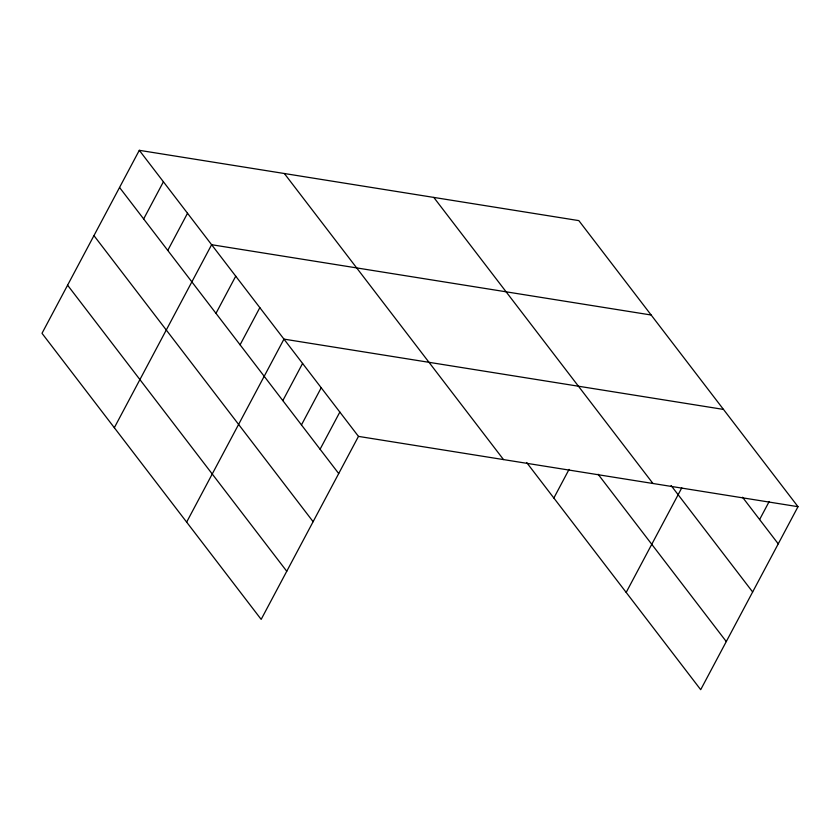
<?xml version="1.0" encoding="UTF-8"?>
<svg xmlns="http://www.w3.org/2000/svg" width="840" height="840" viewBox="0 0 840 840"><rect width="100%" height="100%" fill="white"/><g stroke="black" fill="none" stroke-linecap="round" stroke-linejoin="round"><path stroke-width="1.26" d="M139.303 150.318L42 333.312L261.166 619.385L358.47 436.391L139.303 150.318L578.833 220.616L798 506.688L700.697 689.682L526.628 462.494M143.651 218.946L163.411 181.786M167.759 250.415L187.52 213.255M114.324 427.718L211.628 244.713L651.158 315.01M215.975 313.352L235.736 276.181M240.083 344.82L259.844 307.65M186.648 522.123L283.962 339.119L723.481 409.416M282.828 400.606L302.589 363.437M301.455 424.925L321.216 387.755M320.082 449.232L339.843 412.072M553.854 498.015L569.079 469.371M626.178 592.421L681.786 487.841M759.612 519.53L769.188 501.512M358.47 436.391L798 506.688M742.529 497.238L778.239 543.848M671.129 485.572L752.65 591.98M433.786 197.41L652.953 483.483M598.101 474.254L726.285 641.561M284.351 173.513L503.517 459.585M119.543 187.478L338.709 473.55M93.954 235.609L313.12 521.682M67.589 285.191L286.755 571.263"/></g></svg>
